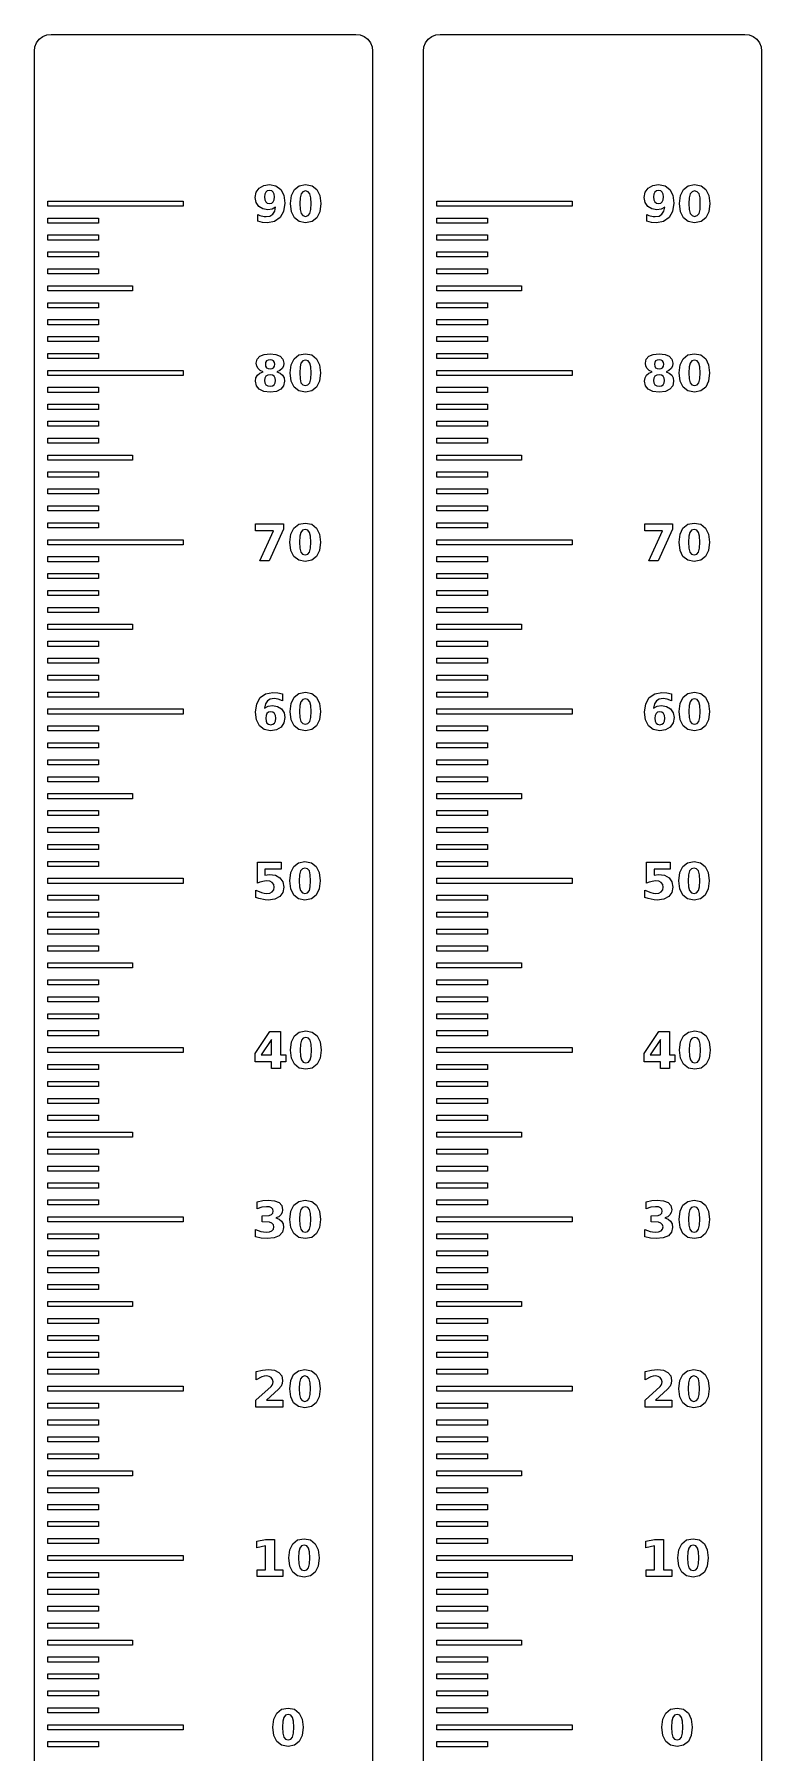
# Model space of a CAD drawing. Header units: millimetres. Extents: x 0 to 43, y 0 to 200.
# Drawn here: x 0 to 43, y 98.5 to 200 of the extents above; entities that cross this region are included whole.
import ezdxf

# ---------------------------------------------------------------- set-up
doc = ezdxf.new("R2010")
doc.units = ezdxf.units.MM
doc.layers.add('CUT', color=1, linetype='Continuous')
doc.layers.add('SCORE', color=3, linetype='Continuous')

msp = doc.modelspace()

# ---------------------------------------------------------------- linework, layer by layer
at = {"layer": 'CUT'}
for points in [[(0, 1), (0, 199), (0.0341, 199.2588), (0.134, 199.5), (0.2929, 199.7071), (0.5, 199.866), (0.7412, 199.9659), (1, 200), (19, 200), (19.2588, 199.9659), (19.5, 199.866), (19.7071, 199.7071), (19.866, 199.5), (19.9659, 199.2588), (20, 199), (20, 1)], [(23, 1), (23, 199), (23.0341, 199.2588), (23.134, 199.5), (23.2929, 199.7071), (23.5, 199.866), (23.7412, 199.9659), (24, 200), (42, 200), (42.2588, 199.9659), (42.5, 199.866), (42.7071, 199.7071), (42.866, 199.5), (42.9659, 199.2588), (43, 199), (43, 1)]]:
    msp.add_lwpolyline(points, dxfattribs=at)
at = {"layer": 'SCORE'}
for points in [[(13.5871, 189.2426), (13.7079, 189.2348), (13.9322, 189.2697), (14.1007, 189.3745), (14.2124, 189.5484), (14.2662, 189.7898), (14.0538, 189.6801), (13.8091, 189.6435), (13.506, 189.6924), (13.2677, 189.839), (13.1134, 190.0654), (13.062, 190.3537), (13.1193, 190.6718), (13.2912, 190.9195), (13.5594, 191.0787), (13.9057, 191.1318), (14.2853, 191.0596), (14.568, 190.843), (14.7438, 190.495), (14.8024, 190.0274), (14.7339, 189.5432), (14.5282, 189.1752), (14.2035, 188.9429), (13.7768, 188.8654), (13.4824, 188.8884), (13.2073, 188.9563), (13.2073, 189.3609), (13.3389, 189.3055)], [(16.0385, 188.8654), (15.6558, 188.9392), (15.372, 189.1607), (15.1962, 189.518), (15.1376, 189.9993), (15.1962, 190.4819), (15.372, 190.8393), (15.6558, 191.0608), (16.0385, 191.1346), (16.4202, 191.0608), (16.7037, 190.8393), (16.8795, 190.4819), (16.938, 189.9993), (16.8795, 189.518), (16.7037, 189.1607), (16.4202, 188.9392)], [(36.5871, 189.2426), (36.7079, 189.2348), (36.9322, 189.2697), (37.1007, 189.3745), (37.2124, 189.5484), (37.2662, 189.7898), (37.0538, 189.6801), (36.8091, 189.6435), (36.506, 189.6924), (36.2677, 189.839), (36.1134, 190.0654), (36.062, 190.3537), (36.1193, 190.6718), (36.2912, 190.9195), (36.5594, 191.0787), (36.9057, 191.1318), (37.2853, 191.0596), (37.568, 190.843), (37.7438, 190.495), (37.8024, 190.0274), (37.7339, 189.5432), (37.5282, 189.1752), (37.2035, 188.9429), (36.7768, 188.8654), (36.4824, 188.8884), (36.2073, 188.9563), (36.2073, 189.3609), (36.3389, 189.3055)], [(39.0385, 188.8654), (38.6558, 188.9392), (38.372, 189.1607), (38.1962, 189.518), (38.1376, 189.9993), (38.1962, 190.4819), (38.372, 190.8393), (38.6558, 191.0608), (39.0385, 191.1346), (39.4202, 191.0608), (39.7037, 190.8393), (39.8795, 190.4819), (39.938, 189.9993), (39.8795, 189.518), (39.7037, 189.1607), (39.4202, 188.9392)], [(0.8, 189.85), (0.8, 190.15), (8.8, 190.15), (8.8, 189.85)], [(14.1255, 190.1052), (14.1814, 190.2254), (14.2001, 190.3935), (14.1814, 190.5604), (14.1255, 190.6804), (14.0326, 190.7532), (13.9029, 190.7774), (13.7732, 190.7532), (13.6802, 190.6804), (13.6243, 190.5604), (13.6057, 190.3935), (13.6243, 190.2254), (13.6802, 190.1052), (13.7732, 190.0335), (13.9029, 190.0096), (14.0326, 190.0335)], [(16.1941, 190.7073), (16.0385, 190.7493), (15.883, 190.7073), (15.7793, 190.5815), (15.7209, 190.3534), (15.7015, 190.004), (15.7209, 189.6503), (15.7793, 189.419), (15.883, 189.2917), (16.0385, 189.2493), (16.1932, 189.2917), (16.2963, 189.419), (16.3547, 189.6503), (16.3741, 190.004), (16.3549, 190.3534), (16.2973, 190.5815)], [(23.8, 189.85), (23.8, 190.15), (31.8, 190.15), (31.8, 189.85)], [(37.1255, 190.1052), (37.1814, 190.2254), (37.2001, 190.3935), (37.1814, 190.5604), (37.1255, 190.6804), (37.0326, 190.7532), (36.9029, 190.7774), (36.7732, 190.7532), (36.6802, 190.6804), (36.6243, 190.5604), (36.6057, 190.3935), (36.6243, 190.2254), (36.6802, 190.1052), (36.7732, 190.0335), (36.9029, 190.0096), (37.0326, 190.0335)], [(39.1941, 190.7073), (39.0385, 190.7493), (38.883, 190.7073), (38.7793, 190.5815), (38.7209, 190.3534), (38.7015, 190.004), (38.7209, 189.6503), (38.7793, 189.419), (38.883, 189.2917), (39.0385, 189.2493), (39.1932, 189.2917), (39.2963, 189.419), (39.3547, 189.6503), (39.3741, 190.004), (39.3549, 190.3534), (39.2973, 190.5815)], [(0.8, 188.85), (0.8, 189.15), (3.8, 189.15), (3.8, 188.85)], [(23.8, 188.85), (23.8, 189.15), (26.8, 189.15), (26.8, 188.85)], [(0.8, 187.85), (0.8, 188.15), (3.8, 188.15), (3.8, 187.85)], [(23.8, 187.85), (23.8, 188.15), (26.8, 188.15), (26.8, 187.85)], [(0.8, 186.85), (0.8, 187.15), (3.8, 187.15), (3.8, 186.85)], [(23.8, 186.85), (23.8, 187.15), (26.8, 187.15), (26.8, 186.85)], [(0.8, 185.85), (0.8, 186.15), (3.8, 186.15), (3.8, 185.85)], [(23.8, 185.85), (23.8, 186.15), (26.8, 186.15), (26.8, 185.85)], [(0.8, 184.85), (0.8, 185.15), (5.8, 185.15), (5.8, 184.85)], [(23.8, 184.85), (23.8, 185.15), (28.8, 185.15), (28.8, 184.85)], [(0.8, 183.85), (0.8, 184.15), (3.8, 184.15), (3.8, 183.85)], [(23.8, 183.85), (23.8, 184.15), (26.8, 184.15), (26.8, 183.85)], [(0.8, 182.85), (0.8, 183.15), (3.8, 183.15), (3.8, 182.85)], [(23.8, 182.85), (23.8, 183.15), (26.8, 183.15), (26.8, 182.85)], [(0.8, 181.85), (0.8, 182.15), (3.8, 182.15), (3.8, 181.85)], [(23.8, 181.85), (23.8, 182.15), (26.8, 182.15), (26.8, 181.85)], [(0.8, 181.15), (3.8, 181.15), (3.8, 180.85), (0.8, 180.85)], [(13.3305, 180.9893), (13.5855, 181.0983), (13.9371, 181.1346), (14.2864, 181.0985), (14.5404, 180.9902), (14.6954, 180.8125), (14.7471, 180.5679), (14.7217, 180.3971), (14.6454, 180.2571), (14.5193, 180.1488), (14.3445, 180.0724), (14.5398, 179.9918), (14.6805, 179.8727), (14.7656, 179.7163), (14.794, 179.5235), (14.74, 179.2379), (14.5779, 179.0318), (14.3096, 178.907), (13.9371, 178.8654), (13.5632, 178.907), (13.2935, 179.0318), (13.1304, 179.2379), (13.076, 179.5235), (13.1044, 179.7163), (13.1895, 179.8727), (13.3302, 179.9918), (13.5255, 180.0724), (13.3508, 180.1488), (13.2251, 180.2571), (13.1495, 180.3971), (13.1243, 180.5679), (13.1759, 180.8115)], [(13.9371, 180.2398), (14.0538, 180.2573), (14.1405, 180.3101), (14.1947, 180.3954), (14.2127, 180.5107), (14.1947, 180.6258), (14.1405, 180.7104), (14.0538, 180.7628), (13.9371, 180.7802), (13.818, 180.7627), (13.7299, 180.7099), (13.6754, 180.625), (13.6573, 180.5107), (13.6754, 180.3954), (13.7299, 180.3101), (13.818, 180.2573)], [(15.1821, 179.518), (15.1235, 179.9993), (15.1821, 180.4819), (15.3579, 180.8393), (15.6417, 181.0608), (16.0245, 181.1346), (16.4061, 181.0608), (16.6896, 180.8393), (16.8654, 180.4819), (16.924, 179.9993), (16.8654, 179.518), (16.6896, 179.1607), (16.4061, 178.9392), (16.0245, 178.8654), (15.6417, 178.9392), (15.3579, 179.1607)], [(15.7652, 180.5815), (15.7069, 180.3534), (15.6874, 180.004), (15.7069, 179.6503), (15.7652, 179.419), (15.8689, 179.2917), (16.0245, 179.2493), (16.1791, 179.2917), (16.2823, 179.419), (16.3406, 179.6503), (16.3601, 180.004), (16.3409, 180.3534), (16.2832, 180.5815), (16.1801, 180.7073), (16.0245, 180.7493), (15.8689, 180.7073)], [(23.8, 181.15), (26.8, 181.15), (26.8, 180.85), (23.8, 180.85)], [(36.3305, 180.9893), (36.5855, 181.0983), (36.9371, 181.1346), (37.2864, 181.0985), (37.5404, 180.9902), (37.6954, 180.8125), (37.7471, 180.5679), (37.7217, 180.3971), (37.6454, 180.2571), (37.5193, 180.1488), (37.3445, 180.0724), (37.5398, 179.9918), (37.6805, 179.8727), (37.7656, 179.7163), (37.794, 179.5235), (37.74, 179.2379), (37.5779, 179.0318), (37.3096, 178.907), (36.9371, 178.8654), (36.5632, 178.907), (36.2935, 179.0318), (36.1304, 179.2379), (36.076, 179.5235), (36.1044, 179.7163), (36.1895, 179.8727), (36.3302, 179.9918), (36.5255, 180.0724), (36.3508, 180.1488), (36.2251, 180.2571), (36.1495, 180.3971), (36.1243, 180.5679), (36.1759, 180.8115)], [(36.9371, 180.2398), (37.0538, 180.2573), (37.1405, 180.3101), (37.1947, 180.3954), (37.2127, 180.5107), (37.1947, 180.6258), (37.1405, 180.7104), (37.0538, 180.7628), (36.9371, 180.7802), (36.818, 180.7627), (36.7299, 180.7099), (36.6754, 180.625), (36.6573, 180.5107), (36.6754, 180.3954), (36.7299, 180.3101), (36.818, 180.2573)], [(38.1821, 179.518), (38.1235, 179.9993), (38.1821, 180.4819), (38.3579, 180.8393), (38.6417, 181.0608), (39.0245, 181.1346), (39.4061, 181.0608), (39.6896, 180.8393), (39.8654, 180.4819), (39.924, 179.9993), (39.8654, 179.518), (39.6896, 179.1607), (39.4061, 178.9392), (39.0245, 178.8654), (38.6417, 178.9392), (38.3579, 179.1607)], [(38.7652, 180.5815), (38.7069, 180.3534), (38.6874, 180.004), (38.7069, 179.6503), (38.7652, 179.419), (38.8689, 179.2917), (39.0245, 179.2493), (39.1791, 179.2917), (39.2823, 179.419), (39.3406, 179.6503), (39.3601, 180.004), (39.3409, 180.3534), (39.2832, 180.5815), (39.1801, 180.7073), (39.0245, 180.7493), (38.8689, 180.7073)], [(8.8, 180.15), (8.8, 179.85), (0.8, 179.85), (0.8, 180.15)], [(13.6302, 179.4102), (13.6938, 179.3055), (13.7973, 179.2416), (13.9371, 179.2202), (14.0757, 179.2416), (14.1776, 179.3055), (14.2402, 179.4102), (14.261, 179.5526), (14.2402, 179.696), (14.1776, 179.801), (14.0757, 179.8654), (13.9371, 179.8868), (13.7973, 179.8651), (13.6938, 179.8001), (13.6302, 179.6951), (13.609, 179.5526)], [(31.8, 180.15), (31.8, 179.85), (23.8, 179.85), (23.8, 180.15)], [(36.6302, 179.4102), (36.6938, 179.3055), (36.7973, 179.2416), (36.9371, 179.2202), (37.0757, 179.2416), (37.1776, 179.3055), (37.2402, 179.4102), (37.261, 179.5526), (37.2402, 179.696), (37.1776, 179.801), (37.0757, 179.8654), (36.9371, 179.8868), (36.7973, 179.8651), (36.6938, 179.8001), (36.6302, 179.6951), (36.609, 179.5526)], [(3.8, 179.15), (3.8, 178.85), (0.8, 178.85), (0.8, 179.15)], [(26.8, 179.15), (26.8, 178.85), (23.8, 178.85), (23.8, 179.15)], [(3.8, 178.15), (3.8, 177.85), (0.8, 177.85), (0.8, 178.15)], [(26.8, 178.15), (26.8, 177.85), (23.8, 177.85), (23.8, 178.15)], [(3.8, 177.15), (3.8, 176.85), (0.8, 176.85), (0.8, 177.15)], [(26.8, 177.15), (26.8, 176.85), (23.8, 176.85), (23.8, 177.15)], [(3.8, 176.15), (3.8, 175.85), (0.8, 175.85), (0.8, 176.15)], [(26.8, 176.15), (26.8, 175.85), (23.8, 175.85), (23.8, 176.15)], [(5.8, 175.15), (5.8, 174.85), (0.8, 174.85), (0.8, 175.15)], [(28.8, 175.15), (28.8, 174.85), (23.8, 174.85), (23.8, 175.15)], [(3.8, 174.15), (3.8, 173.85), (0.8, 173.85), (0.8, 174.15)], [(26.8, 174.15), (26.8, 173.85), (23.8, 173.85), (23.8, 174.15)], [(3.8, 173.15), (3.8, 172.85), (0.8, 172.85), (0.8, 173.15)], [(26.8, 173.15), (26.8, 172.85), (23.8, 172.85), (23.8, 173.15)], [(3.8, 172.15), (3.8, 171.85), (0.8, 171.85), (0.8, 172.15)], [(26.8, 172.15), (26.8, 171.85), (23.8, 171.85), (23.8, 172.15)], [(3.8, 170.85), (0.8, 170.85), (0.8, 171.15), (3.8, 171.15)], [(13.0847, 170.6804), (13.0847, 171.0952), (14.7328, 171.0952), (14.7328, 170.7774), (13.8802, 168.908), (13.3308, 168.908), (14.138, 170.6804)], [(15.1734, 169.518), (15.1148, 169.9993), (15.1734, 170.4819), (15.3492, 170.8393), (15.633, 171.0608), (16.0158, 171.1346), (16.3975, 171.0608), (16.6809, 170.8393), (16.8567, 170.4819), (16.9153, 169.9993), (16.8567, 169.518), (16.6809, 169.1607), (16.3975, 168.9392), (16.0158, 168.8654), (15.633, 168.9392), (15.3492, 169.1607)], [(15.7566, 170.5815), (15.6982, 170.3534), (15.6788, 170.004), (15.6982, 169.6503), (15.7566, 169.419), (15.8603, 169.2917), (16.0158, 169.2493), (16.1705, 169.2917), (16.2736, 169.419), (16.332, 169.6503), (16.3514, 170.004), (16.3322, 170.3534), (16.2745, 170.5815), (16.1714, 170.7073), (16.0158, 170.7493), (15.8603, 170.7073)], [(26.8, 170.85), (23.8, 170.85), (23.8, 171.15), (26.8, 171.15)], [(36.0847, 170.6804), (36.0847, 171.0952), (37.7328, 171.0952), (37.7328, 170.7774), (36.8802, 168.908), (36.3308, 168.908), (37.138, 170.6804)], [(38.1734, 169.518), (38.1148, 169.9993), (38.1734, 170.4819), (38.3492, 170.8393), (38.633, 171.0608), (39.0158, 171.1346), (39.3975, 171.0608), (39.6809, 170.8393), (39.8567, 170.4819), (39.9153, 169.9993), (39.8567, 169.518), (39.6809, 169.1607), (39.3975, 168.9392), (39.0158, 168.8654), (38.633, 168.9392), (38.3492, 169.1607)], [(38.7566, 170.5815), (38.6982, 170.3534), (38.6788, 170.004), (38.6982, 169.6503), (38.7566, 169.419), (38.8603, 169.2917), (39.0158, 169.2493), (39.1705, 169.2917), (39.2736, 169.419), (39.332, 169.6503), (39.3514, 170.004), (39.3322, 170.3534), (39.2745, 170.5815), (39.1714, 170.7073), (39.0158, 170.7493), (38.8603, 170.7073)], [(0.8, 169.85), (0.8, 170.15), (8.8, 170.15), (8.8, 169.85)], [(23.8, 169.85), (23.8, 170.15), (31.8, 170.15), (31.8, 169.85)], [(0.8, 168.85), (0.8, 169.15), (3.8, 169.15), (3.8, 168.85)], [(23.8, 168.85), (23.8, 169.15), (26.8, 169.15), (26.8, 168.85)], [(0.8, 167.85), (0.8, 168.15), (3.8, 168.15), (3.8, 167.85)], [(23.8, 167.85), (23.8, 168.15), (26.8, 168.15), (26.8, 167.85)], [(0.8, 166.85), (0.8, 167.15), (3.8, 167.15), (3.8, 166.85)], [(23.8, 166.85), (23.8, 167.15), (26.8, 167.15), (26.8, 166.85)], [(0.8, 165.85), (0.8, 166.15), (3.8, 166.15), (3.8, 165.85)], [(23.8, 165.85), (23.8, 166.15), (26.8, 166.15), (26.8, 165.85)], [(0.8, 164.85), (0.8, 165.15), (5.8, 165.15), (5.8, 164.85)], [(23.8, 164.85), (23.8, 165.15), (28.8, 165.15), (28.8, 164.85)], [(0.8, 163.85), (0.8, 164.15), (3.8, 164.15), (3.8, 163.85)], [(23.8, 163.85), (23.8, 164.15), (26.8, 164.15), (26.8, 163.85)], [(0.8, 162.85), (0.8, 163.15), (3.8, 163.15), (3.8, 162.85)], [(23.8, 162.85), (23.8, 163.15), (26.8, 163.15), (26.8, 162.85)], [(0.8, 161.85), (0.8, 162.15), (3.8, 162.15), (3.8, 161.85)], [(23.8, 161.85), (23.8, 162.15), (26.8, 162.15), (26.8, 161.85)], [(0.8, 161.15), (3.8, 161.15), (3.8, 160.85), (0.8, 160.85)], [(13.8241, 160.3148), (14.0707, 160.3509), (14.3735, 160.3018), (14.6116, 160.1545), (14.766, 159.928), (14.8174, 159.6407), (14.7599, 159.3241), (14.5873, 159.0773), (14.3183, 158.9184), (13.9709, 158.8654), (13.5928, 158.9373), (13.3109, 159.1532), (13.1358, 159.5016), (13.0774, 159.9702), (13.1457, 160.4541), (13.3507, 160.822), (13.6746, 161.0543), (14.0998, 161.1318), (14.3927, 161.1084), (14.674, 161.038), (14.674, 160.6335), (14.4115, 160.731), (14.1715, 160.7624), (13.9475, 160.7274), (13.7791, 160.6223), (13.6678, 160.4487), (13.6151, 160.2074)], [(15.3565, 160.8393), (15.6403, 161.0608), (16.023, 161.1346), (16.4047, 161.0608), (16.6882, 160.8393), (16.864, 160.4819), (16.9226, 159.9993), (16.864, 159.518), (16.6882, 159.1607), (16.4047, 158.9392), (16.023, 158.8654), (15.6403, 158.9392), (15.3565, 159.1607), (15.1807, 159.518), (15.1221, 159.9993), (15.1807, 160.4819)], [(15.7055, 159.6503), (15.7638, 159.419), (15.8675, 159.2917), (16.023, 159.2493), (16.1777, 159.2917), (16.2809, 159.419), (16.3392, 159.6503), (16.3587, 160.004), (16.3395, 160.3534), (16.2818, 160.5815), (16.1787, 160.7073), (16.023, 160.7493), (15.8675, 160.7073), (15.7638, 160.5815), (15.7055, 160.3534), (15.686, 160.004)], [(23.8, 161.15), (26.8, 161.15), (26.8, 160.85), (23.8, 160.85)], [(36.8241, 160.3148), (37.0707, 160.3509), (37.3735, 160.3018), (37.6116, 160.1545), (37.766, 159.928), (37.8174, 159.6407), (37.7599, 159.3241), (37.5873, 159.0773), (37.3183, 158.9184), (36.9709, 158.8654), (36.5928, 158.9373), (36.3109, 159.1532), (36.1358, 159.5016), (36.0774, 159.9702), (36.1457, 160.4541), (36.3507, 160.822), (36.6746, 161.0543), (37.0998, 161.1318), (37.3927, 161.1084), (37.674, 161.038), (37.674, 160.6335), (37.4115, 160.731), (37.1715, 160.7624), (36.9475, 160.7274), (36.7791, 160.6223), (36.6678, 160.4487), (36.6151, 160.2074)], [(38.3565, 160.8393), (38.6403, 161.0608), (39.023, 161.1346), (39.4047, 161.0608), (39.6882, 160.8393), (39.864, 160.4819), (39.9226, 159.9993), (39.864, 159.518), (39.6882, 159.1607), (39.4047, 158.9392), (39.023, 158.8654), (38.6403, 158.9392), (38.3565, 159.1607), (38.1807, 159.518), (38.1221, 159.9993), (38.1807, 160.4819)], [(38.7055, 159.6503), (38.7638, 159.419), (38.8675, 159.2917), (39.023, 159.2493), (39.1777, 159.2917), (39.2809, 159.419), (39.3392, 159.6503), (39.3587, 160.004), (39.3395, 160.3534), (39.2818, 160.5815), (39.1787, 160.7073), (39.023, 160.7493), (38.8675, 160.7073), (38.7638, 160.5815), (38.7055, 160.3534), (38.686, 160.004)], [(8.8, 160.15), (8.8, 159.85), (0.8, 159.85), (0.8, 160.15)], [(13.977, 159.2202), (14.1073, 159.2441), (14.2001, 159.3159), (14.2556, 159.4359), (14.2741, 159.6037), (14.2556, 159.7717), (14.2001, 159.8915), (14.1073, 159.9636), (13.977, 159.9876), (13.8473, 159.9636), (13.7548, 159.8915), (13.6992, 159.7717), (13.6807, 159.6037), (13.6992, 159.4359), (13.7548, 159.3159), (13.8473, 159.2441)], [(31.8, 160.15), (31.8, 159.85), (23.8, 159.85), (23.8, 160.15)], [(36.977, 159.2202), (37.1073, 159.2441), (37.2001, 159.3159), (37.2556, 159.4359), (37.2741, 159.6037), (37.2556, 159.7717), (37.2001, 159.8915), (37.1073, 159.9636), (36.977, 159.9876), (36.8473, 159.9636), (36.7548, 159.8915), (36.6992, 159.7717), (36.6807, 159.6037), (36.6992, 159.4359), (36.7548, 159.3159), (36.8473, 159.2441)], [(3.8, 159.15), (3.8, 158.85), (0.8, 158.85), (0.8, 159.15)], [(26.8, 159.15), (26.8, 158.85), (23.8, 158.85), (23.8, 159.15)], [(3.8, 158.15), (3.8, 157.85), (0.8, 157.85), (0.8, 158.15)], [(26.8, 158.15), (26.8, 157.85), (23.8, 157.85), (23.8, 158.15)], [(3.8, 157.15), (3.8, 156.85), (0.8, 156.85), (0.8, 157.15)], [(26.8, 157.15), (26.8, 156.85), (23.8, 156.85), (23.8, 157.15)], [(3.8, 156.15), (3.8, 155.85), (0.8, 155.85), (0.8, 156.15)], [(26.8, 156.15), (26.8, 155.85), (23.8, 155.85), (23.8, 156.15)], [(5.8, 155.15), (5.8, 154.85), (0.8, 154.85), (0.8, 155.15)], [(28.8, 155.15), (28.8, 154.85), (23.8, 154.85), (23.8, 155.15)], [(3.8, 154.15), (3.8, 153.85), (0.8, 153.85), (0.8, 154.15)], [(26.8, 154.15), (26.8, 153.85), (23.8, 153.85), (23.8, 154.15)], [(3.8, 153.15), (3.8, 152.85), (0.8, 152.85), (0.8, 153.15)], [(26.8, 153.15), (26.8, 152.85), (23.8, 152.85), (23.8, 153.15)], [(3.8, 152.15), (3.8, 151.85), (0.8, 151.85), (0.8, 152.15)], [(26.8, 152.15), (26.8, 151.85), (23.8, 151.85), (23.8, 152.15)], [(3.8, 150.85), (0.8, 150.85), (0.8, 151.15), (3.8, 151.15)], [(14.6858, 149.3054), (14.5041, 149.066), (14.2146, 148.9155), (13.8309, 148.8654), (13.6458, 148.8744), (13.2807, 148.9468), (13.1002, 149.0107), (13.1002, 149.4546), (13.4391, 149.3004), (13.5949, 149.2621), (13.7419, 149.2493), (13.9249, 149.2744), (14.0644, 149.3496), (14.153, 149.4677), (14.1825, 149.6215), (14.153, 149.7761), (14.0644, 149.8938), (13.9249, 149.9687), (13.7419, 149.9937), (13.616, 149.9857), (13.3396, 149.9218), (13.1864, 149.8648), (13.1864, 151.0952), (14.5884, 151.0952), (14.5884, 150.6804), (13.6364, 150.6804), (13.6364, 150.342), (13.9013, 150.379), (14.2568, 150.3289), (14.5237, 150.1788), (14.6907, 149.9394), (14.7464, 149.6215)], [(15.6176, 151.0608), (16.0003, 151.1346), (16.382, 151.0608), (16.6655, 150.8393), (16.8413, 150.4819), (16.8998, 149.9993), (16.8413, 149.518), (16.6655, 149.1607), (16.382, 148.9392), (16.0003, 148.8654), (15.6176, 148.9392), (15.3338, 149.1607), (15.158, 149.518), (15.0994, 149.9993), (15.158, 150.4819), (15.3338, 150.8393)], [(15.7411, 149.419), (15.8448, 149.2917), (16.0003, 149.2493), (16.155, 149.2917), (16.2581, 149.419), (16.3165, 149.6503), (16.3359, 150.004), (16.3167, 150.3534), (16.2591, 150.5815), (16.1559, 150.7073), (16.0003, 150.7493), (15.8448, 150.7073), (15.7411, 150.5815), (15.6827, 150.3534), (15.6633, 150.004), (15.6827, 149.6503)], [(26.8, 150.85), (23.8, 150.85), (23.8, 151.15), (26.8, 151.15)], [(37.6858, 149.3054), (37.5041, 149.066), (37.2146, 148.9155), (36.8309, 148.8654), (36.6458, 148.8744), (36.2807, 148.9468), (36.1002, 149.0107), (36.1002, 149.4546), (36.4391, 149.3004), (36.5949, 149.2621), (36.7419, 149.2493), (36.9249, 149.2744), (37.0644, 149.3496), (37.153, 149.4677), (37.1825, 149.6215), (37.153, 149.7761), (37.0644, 149.8938), (36.9249, 149.9687), (36.7419, 149.9937), (36.616, 149.9857), (36.3396, 149.9218), (36.1864, 149.8648), (36.1864, 151.0952), (37.5884, 151.0952), (37.5884, 150.6804), (36.6364, 150.6804), (36.6364, 150.342), (36.9012, 150.379), (37.2568, 150.3289), (37.5237, 150.1788), (37.6907, 149.9394), (37.7464, 149.6215)], [(38.6176, 151.0608), (39.0003, 151.1346), (39.382, 151.0608), (39.6655, 150.8393), (39.8413, 150.4819), (39.8998, 149.9993), (39.8413, 149.518), (39.6655, 149.1607), (39.382, 148.9392), (39.0003, 148.8654), (38.6176, 148.9392), (38.3338, 149.1607), (38.158, 149.518), (38.0994, 149.9993), (38.158, 150.4819), (38.3338, 150.8393)], [(38.7411, 149.419), (38.8448, 149.2917), (39.0003, 149.2493), (39.155, 149.2917), (39.2581, 149.419), (39.3165, 149.6503), (39.3359, 150.004), (39.3167, 150.3534), (39.2591, 150.5815), (39.1559, 150.7073), (39.0003, 150.7493), (38.8448, 150.7073), (38.7411, 150.5815), (38.6827, 150.3534), (38.6633, 150.004), (38.6827, 149.6503)], [(0.8, 149.85), (0.8, 150.15), (8.8, 150.15), (8.8, 149.85)], [(23.8, 149.85), (23.8, 150.15), (31.8, 150.15), (31.8, 149.85)], [(0.8, 148.85), (0.8, 149.15), (3.8, 149.15), (3.8, 148.85)], [(23.8, 148.85), (23.8, 149.15), (26.8, 149.15), (26.8, 148.85)], [(0.8, 147.85), (0.8, 148.15), (3.8, 148.15), (3.8, 147.85)], [(23.8, 147.85), (23.8, 148.15), (26.8, 148.15), (26.8, 147.85)], [(0.8, 146.85), (0.8, 147.15), (3.8, 147.15), (3.8, 146.85)], [(23.8, 146.85), (23.8, 147.15), (26.8, 147.15), (26.8, 146.85)], [(0.8, 145.85), (0.8, 146.15), (3.8, 146.15), (3.8, 145.85)], [(0.8, 144.85), (0.8, 145.15), (5.8, 145.15), (5.8, 144.85)], [(23.8, 145.85), (23.8, 146.15), (26.8, 146.15), (26.8, 145.85)], [(23.8, 144.85), (23.8, 145.15), (28.8, 145.15), (28.8, 144.85)], [(0.8, 143.85), (0.8, 144.15), (3.8, 144.15), (3.8, 143.85)], [(23.8, 143.85), (23.8, 144.15), (26.8, 144.15), (26.8, 143.85)], [(0.8, 142.85), (0.8, 143.15), (3.8, 143.15), (3.8, 142.85)], [(23.8, 142.85), (23.8, 143.15), (26.8, 143.15), (26.8, 142.85)], [(0.8, 141.85), (0.8, 142.15), (3.8, 142.15), (3.8, 141.85)], [(23.8, 141.85), (23.8, 142.15), (26.8, 142.15), (26.8, 141.85)], [(0.8, 141.15), (3.8, 141.15), (3.8, 140.85), (0.8, 140.85)], [(14.5547, 139.7152), (14.8664, 139.7152), (14.8664, 139.3065), (14.5547, 139.3065), (14.5547, 138.908), (14.0213, 138.908), (14.0213, 139.3065), (13.0519, 139.3065), (13.0519, 139.7898), (13.9275, 141.0952), (14.5547, 141.0952)], [(16.7138, 140.8393), (16.8895, 140.4819), (16.9481, 139.9993), (16.8895, 139.518), (16.7138, 139.1607), (16.4303, 138.9392), (16.0486, 138.8654), (15.6659, 138.9392), (15.382, 139.1607), (15.2063, 139.518), (15.1477, 139.9993), (15.2063, 140.4819), (15.382, 140.8393), (15.6659, 141.0608), (16.0486, 141.1346), (16.4303, 141.0608)], [(23.8, 141.15), (26.8, 141.15), (26.8, 140.85), (23.8, 140.85)], [(37.5547, 139.7152), (37.8664, 139.7152), (37.8664, 139.3065), (37.5547, 139.3065), (37.5547, 138.908), (37.0213, 138.908), (37.0213, 139.3065), (36.0519, 139.3065), (36.0519, 139.7898), (36.9275, 141.0952), (37.5547, 141.0952)], [(39.7137, 140.8393), (39.8895, 140.4819), (39.9481, 139.9993), (39.8895, 139.518), (39.7137, 139.1607), (39.4303, 138.9392), (39.0486, 138.8654), (38.6659, 138.9392), (38.382, 139.1607), (38.2062, 139.518), (38.1477, 139.9993), (38.2062, 140.4819), (38.382, 140.8393), (38.6659, 141.0608), (39.0486, 141.1346), (39.4303, 141.0608)], [(8.8, 140.15), (8.8, 139.85), (0.8, 139.85), (0.8, 140.15)], [(14.0213, 140.6307), (13.4034, 139.7152), (14.0213, 139.7152)], [(16.2033, 139.2917), (16.3064, 139.419), (16.3648, 139.6503), (16.3842, 140.004), (16.365, 140.3534), (16.3073, 140.5815), (16.2042, 140.7073), (16.0486, 140.7493), (15.8931, 140.7073), (15.7894, 140.5815), (15.731, 140.3534), (15.7116, 140.004), (15.731, 139.6503), (15.7894, 139.419), (15.8931, 139.2917), (16.0486, 139.2493)], [(31.8, 140.15), (31.8, 139.85), (23.8, 139.85), (23.8, 140.15)], [(37.0213, 140.6307), (36.4034, 139.7152), (37.0213, 139.7152)], [(39.2033, 139.2917), (39.3064, 139.419), (39.3648, 139.6503), (39.3842, 140.004), (39.365, 140.3534), (39.3073, 140.5815), (39.2042, 140.7073), (39.0486, 140.7493), (38.8931, 140.7073), (38.7894, 140.5815), (38.731, 140.3534), (38.7116, 140.004), (38.731, 139.6503), (38.7894, 139.419), (38.8931, 139.2917), (39.0486, 139.2493)], [(3.8, 139.15), (3.8, 138.85), (0.8, 138.85), (0.8, 139.15)], [(26.8, 139.15), (26.8, 138.85), (23.8, 138.85), (23.8, 139.15)], [(3.8, 138.15), (3.8, 137.85), (0.8, 137.85), (0.8, 138.15)], [(26.8, 138.15), (26.8, 137.85), (23.8, 137.85), (23.8, 138.15)], [(3.8, 137.15), (3.8, 136.85), (0.8, 136.85), (0.8, 137.15)], [(26.8, 137.15), (26.8, 136.85), (23.8, 136.85), (23.8, 137.15)], [(3.8, 136.15), (3.8, 135.85), (0.8, 135.85), (0.8, 136.15)], [(26.8, 136.15), (26.8, 135.85), (23.8, 135.85), (23.8, 136.15)], [(5.8, 135.15), (5.8, 134.85), (0.8, 134.85), (0.8, 135.15)], [(28.8, 135.15), (28.8, 134.85), (23.8, 134.85), (23.8, 135.15)], [(3.8, 134.15), (3.8, 133.85), (0.8, 133.85), (0.8, 134.15)], [(26.8, 134.15), (26.8, 133.85), (23.8, 133.85), (23.8, 134.15)], [(3.8, 133.15), (3.8, 132.85), (0.8, 132.85), (0.8, 133.15)], [(26.8, 133.15), (26.8, 132.85), (23.8, 132.85), (23.8, 133.15)], [(3.8, 132.15), (3.8, 131.85), (0.8, 131.85), (0.8, 132.15)], [(26.8, 132.15), (26.8, 131.85), (23.8, 131.85), (23.8, 132.15)], [(3.8, 130.85), (0.8, 130.85), (0.8, 131.15), (3.8, 131.15)], [(13.7058, 129.2493), (13.9037, 129.2686), (14.0494, 129.3266), (14.139, 129.4213), (14.1689, 129.5498), (14.1383, 129.6811), (14.0466, 129.7762), (13.895, 129.8338), (13.4597, 129.853), (13.4597, 130.2163), (13.8824, 130.233), (14.0133, 130.2829), (14.0913, 130.3669), (14.1173, 130.4859), (14.092, 130.5973), (14.0161, 130.6804), (13.8943, 130.7321), (13.7306, 130.7493), (13.4555, 130.7184), (13.1784, 130.6279), (13.1784, 131.0409), (13.5094, 131.1112), (13.8319, 131.1346), (14.2043, 131.0996), (14.4694, 130.9945), (14.6283, 130.8194), (14.6813, 130.5735), (14.6559, 130.3991), (14.58, 130.2595), (14.455, 130.1553), (14.2814, 130.0874), (14.4761, 130.0091), (14.6175, 129.8887), (14.704, 129.7282), (14.7328, 129.5291), (14.6705, 129.2429), (14.4834, 129.0346), (14.1775, 128.9077), (13.7573, 128.8654), (13.4194, 128.8926), (13.0847, 128.9741), (13.0847, 129.4091), (13.3987, 129.2896), (13.5536, 129.2594)], [(16.8567, 130.4819), (16.9153, 129.9993), (16.8567, 129.518), (16.6809, 129.1607), (16.3975, 128.9392), (16.0158, 128.8654), (15.633, 128.9392), (15.3492, 129.1607), (15.1734, 129.518), (15.1148, 129.9993), (15.1734, 130.4819), (15.3492, 130.8393), (15.633, 131.0608), (16.0158, 131.1346), (16.3975, 131.0608), (16.6809, 130.8393)], [(26.8, 130.85), (23.8, 130.85), (23.8, 131.15), (26.8, 131.15)], [(36.7058, 129.2493), (36.9037, 129.2686), (37.0494, 129.3266), (37.139, 129.4213), (37.1689, 129.5498), (37.1383, 129.6811), (37.0466, 129.7762), (36.895, 129.8338), (36.4597, 129.853), (36.4597, 130.2163), (36.8824, 130.233), (37.0133, 130.2829), (37.0913, 130.3669), (37.1173, 130.4859), (37.092, 130.5973), (37.0161, 130.6804), (36.8943, 130.7321), (36.7306, 130.7493), (36.4555, 130.7184), (36.1784, 130.6279), (36.1784, 131.0409), (36.5094, 131.1112), (36.8319, 131.1346), (37.2043, 131.0996), (37.4694, 130.9945), (37.6283, 130.8194), (37.6812, 130.5735), (37.6559, 130.3991), (37.58, 130.2595), (37.455, 130.1553), (37.2814, 130.0874), (37.4761, 130.0091), (37.6175, 129.8887), (37.704, 129.7282), (37.7328, 129.5291), (37.6705, 129.2429), (37.4834, 129.0346), (37.1775, 128.9077), (36.7573, 128.8654), (36.4194, 128.8926), (36.0847, 128.9741), (36.0847, 129.4091), (36.3987, 129.2896), (36.5536, 129.2594)], [(39.8567, 130.4819), (39.9153, 129.9993), (39.8567, 129.518), (39.6809, 129.1607), (39.3975, 128.9392), (39.0158, 128.8654), (38.633, 128.9392), (38.3492, 129.1607), (38.1734, 129.518), (38.1148, 129.9993), (38.1734, 130.4819), (38.3492, 130.8393), (38.633, 131.0608), (39.0158, 131.1346), (39.3975, 131.0608), (39.6809, 130.8393)], [(0.8, 129.85), (0.8, 130.15), (8.8, 130.15), (8.8, 129.85)], [(16.2736, 129.419), (16.332, 129.6503), (16.3514, 130.004), (16.3322, 130.3534), (16.2745, 130.5815), (16.1714, 130.7073), (16.0158, 130.7493), (15.8603, 130.7073), (15.7566, 130.5815), (15.6982, 130.3534), (15.6788, 130.004), (15.6982, 129.6503), (15.7566, 129.419), (15.8603, 129.2917), (16.0158, 129.2493), (16.1705, 129.2917)], [(23.8, 129.85), (23.8, 130.15), (31.8, 130.15), (31.8, 129.85)], [(39.2736, 129.419), (39.332, 129.6503), (39.3514, 130.004), (39.3322, 130.3534), (39.2745, 130.5815), (39.1714, 130.7073), (39.0158, 130.7493), (38.8603, 130.7073), (38.7566, 130.5815), (38.6982, 130.3534), (38.6788, 130.004), (38.6982, 129.6503), (38.7566, 129.419), (38.8603, 129.2917), (39.0158, 129.2493), (39.1705, 129.2917)], [(0.8, 128.85), (0.8, 129.15), (3.8, 129.15), (3.8, 128.85)], [(23.8, 128.85), (23.8, 129.15), (26.8, 129.15), (26.8, 128.85)], [(0.8, 127.85), (0.8, 128.15), (3.8, 128.15), (3.8, 127.85)], [(23.8, 127.85), (23.8, 128.15), (26.8, 128.15), (26.8, 127.85)], [(0.8, 126.85), (0.8, 127.15), (3.8, 127.15), (3.8, 126.85)], [(23.8, 126.85), (23.8, 127.15), (26.8, 127.15), (26.8, 126.85)], [(0.8, 125.85), (0.8, 126.15), (3.8, 126.15), (3.8, 125.85)], [(23.8, 125.85), (23.8, 126.15), (26.8, 126.15), (26.8, 125.85)], [(0.8, 124.85), (0.8, 125.15), (5.8, 125.15), (5.8, 124.85)], [(23.8, 124.85), (23.8, 125.15), (28.8, 125.15), (28.8, 124.85)], [(0.8, 123.85), (0.8, 124.15), (3.8, 124.15), (3.8, 123.85)], [(23.8, 123.85), (23.8, 124.15), (26.8, 124.15), (26.8, 123.85)], [(0.8, 122.85), (0.8, 123.15), (3.8, 123.15), (3.8, 122.85)], [(23.8, 122.85), (23.8, 123.15), (26.8, 123.15), (26.8, 122.85)], [(0.8, 121.85), (0.8, 122.15), (3.8, 122.15), (3.8, 121.85)], [(23.8, 121.85), (23.8, 122.15), (26.8, 122.15), (26.8, 121.85)], [(0.8, 121.15), (3.8, 121.15), (3.8, 120.85), (0.8, 120.85)], [(13.1091, 121.0057), (13.4855, 121.1013), (13.8502, 121.1346), (14.1991, 121.0914), (14.4605, 120.9616), (14.6236, 120.7549), (14.678, 120.4798), (14.6549, 120.3071), (14.5856, 120.1465), (14.4424, 119.9659), (13.7302, 119.3224), (14.6925, 119.3224), (14.6925, 118.908), (13.103, 118.908), (13.103, 119.3224), (13.9945, 120.1229), (14.0597, 120.2163), (14.098, 120.3104), (14.1108, 120.408), (14.085, 120.5468), (14.0077, 120.6555), (13.8874, 120.7259), (13.733, 120.7493), (13.5949, 120.7352), (13.4442, 120.693), (13.1091, 120.5252)], [(16.8384, 119.518), (16.6627, 119.1607), (16.3792, 118.9392), (15.9975, 118.8654), (15.6148, 118.9392), (15.3309, 119.1607), (15.1552, 119.518), (15.0966, 119.9993), (15.1552, 120.4819), (15.3309, 120.8393), (15.6148, 121.0608), (15.9975, 121.1346), (16.3792, 121.0608), (16.6627, 120.8393), (16.8384, 120.4819), (16.897, 119.9993)], [(23.8, 121.15), (26.8, 121.15), (26.8, 120.85), (23.8, 120.85)], [(36.1091, 121.0057), (36.4855, 121.1013), (36.8502, 121.1346), (37.1991, 121.0914), (37.4605, 120.9616), (37.6236, 120.7549), (37.678, 120.4798), (37.6549, 120.3071), (37.5856, 120.1465), (37.4424, 119.9659), (36.7302, 119.3224), (37.6925, 119.3224), (37.6925, 118.908), (36.103, 118.908), (36.103, 119.3224), (36.9945, 120.1229), (37.0597, 120.2163), (37.098, 120.3104), (37.1108, 120.408), (37.085, 120.5468), (37.0077, 120.6555), (36.8874, 120.7259), (36.733, 120.7493), (36.5949, 120.7352), (36.4442, 120.693), (36.1091, 120.5252)], [(39.8384, 119.518), (39.6627, 119.1607), (39.3792, 118.9392), (38.9975, 118.8654), (38.6148, 118.9392), (38.3309, 119.1607), (38.1552, 119.518), (38.0966, 119.9993), (38.1552, 120.4819), (38.3309, 120.8393), (38.6148, 121.0608), (38.9975, 121.1346), (39.3792, 121.0608), (39.6627, 120.8393), (39.8384, 120.4819), (39.897, 119.9993)], [(8.8, 120.15), (8.8, 119.85), (0.8, 119.85), (0.8, 120.15)], [(16.3331, 120.004), (16.3139, 120.3534), (16.2563, 120.5815), (16.1531, 120.7073), (15.9975, 120.7493), (15.842, 120.7073), (15.7383, 120.5815), (15.6799, 120.3534), (15.6605, 120.004), (15.6799, 119.6503), (15.7383, 119.419), (15.842, 119.2917), (15.9975, 119.2493), (16.1522, 119.2917), (16.2553, 119.419), (16.3137, 119.6503)], [(31.8, 120.15), (31.8, 119.85), (23.8, 119.85), (23.8, 120.15)], [(39.3331, 120.004), (39.3139, 120.3534), (39.2563, 120.5815), (39.1531, 120.7073), (38.9975, 120.7493), (38.842, 120.7073), (38.7383, 120.5815), (38.6799, 120.3534), (38.6605, 120.004), (38.6799, 119.6503), (38.7383, 119.419), (38.842, 119.2917), (38.9975, 119.2493), (39.1522, 119.2917), (39.2553, 119.419), (39.3137, 119.6503)], [(3.8, 119.15), (3.8, 118.85), (0.8, 118.85), (0.8, 119.15)], [(26.8, 119.15), (26.8, 118.85), (23.8, 118.85), (23.8, 119.15)], [(3.8, 118.15), (3.8, 117.85), (0.8, 117.85), (0.8, 118.15)], [(26.8, 118.15), (26.8, 117.85), (23.8, 117.85), (23.8, 118.15)], [(3.8, 117.15), (3.8, 116.85), (0.8, 116.85), (0.8, 117.15)], [(26.8, 117.15), (26.8, 116.85), (23.8, 116.85), (23.8, 117.15)], [(3.8, 116.15), (3.8, 115.85), (0.8, 115.85), (0.8, 116.15)], [(26.8, 116.15), (26.8, 115.85), (23.8, 115.85), (23.8, 116.15)], [(5.8, 115.15), (5.8, 114.85), (0.8, 114.85), (0.8, 115.15)], [(28.8, 115.15), (28.8, 114.85), (23.8, 114.85), (23.8, 115.15)], [(3.8, 114.15), (3.8, 113.85), (0.8, 113.85), (0.8, 114.15)], [(26.8, 114.15), (26.8, 113.85), (23.8, 113.85), (23.8, 114.15)], [(3.8, 113.15), (3.8, 112.85), (0.8, 112.85), (0.8, 113.15)], [(26.8, 113.15), (26.8, 112.85), (23.8, 112.85), (23.8, 113.15)], [(3.8, 112.15), (3.8, 111.85), (0.8, 111.85), (0.8, 112.15)], [(26.8, 112.15), (26.8, 111.85), (23.8, 111.85), (23.8, 112.15)], [(3.8, 110.85), (0.8, 110.85), (0.8, 111.15), (3.8, 111.15)], [(14.198, 109.2976), (14.6962, 109.2976), (14.6962, 108.908), (13.1667, 108.908), (13.1667, 109.2976), (13.665, 109.2976), (13.665, 110.7113), (13.1536, 110.6059), (13.1536, 110.9898), (13.6617, 111.0952), (14.198, 111.0952)], [(16.3286, 108.9392), (15.9469, 108.8654), (15.5641, 108.9392), (15.2803, 109.1607), (15.1045, 109.518), (15.0459, 109.9993), (15.1045, 110.4819), (15.2803, 110.8393), (15.5641, 111.0608), (15.9469, 111.1346), (16.3286, 111.0608), (16.612, 110.8393), (16.7878, 110.4819), (16.8464, 109.9993), (16.7878, 109.518), (16.612, 109.1607)], [(16.2056, 110.5815), (16.1025, 110.7073), (15.9469, 110.7493), (15.7914, 110.7073), (15.6877, 110.5815), (15.6293, 110.3534), (15.6098, 110.004), (15.6293, 109.6503), (15.6877, 109.419), (15.7914, 109.2917), (15.9469, 109.2493), (16.1016, 109.2917), (16.2047, 109.419), (16.263, 109.6503), (16.2825, 110.004), (16.2633, 110.3534)], [(26.8, 110.85), (23.8, 110.85), (23.8, 111.15), (26.8, 111.15)], [(37.198, 109.2976), (37.6962, 109.2976), (37.6962, 108.908), (36.1667, 108.908), (36.1667, 109.2976), (36.665, 109.2976), (36.665, 110.7113), (36.1536, 110.6059), (36.1536, 110.9898), (36.6617, 111.0952), (37.198, 111.0952)], [(39.3286, 108.9392), (38.9469, 108.8654), (38.5641, 108.9392), (38.2803, 109.1607), (38.1045, 109.518), (38.0459, 109.9993), (38.1045, 110.4819), (38.2803, 110.8393), (38.5641, 111.0608), (38.9469, 111.1346), (39.3286, 111.0608), (39.612, 110.8393), (39.7878, 110.4819), (39.8464, 109.9993), (39.7878, 109.518), (39.612, 109.1607)], [(39.2056, 110.5815), (39.1025, 110.7073), (38.9469, 110.7493), (38.7914, 110.7073), (38.6877, 110.5815), (38.6293, 110.3534), (38.6098, 110.004), (38.6293, 109.6503), (38.6877, 109.419), (38.7914, 109.2917), (38.9469, 109.2493), (39.1016, 109.2917), (39.2047, 109.419), (39.263, 109.6503), (39.2825, 110.004), (39.2633, 110.3534)], [(0.8, 109.85), (0.8, 110.15), (8.8, 110.15), (8.8, 109.85)], [(23.8, 109.85), (23.8, 110.15), (31.8, 110.15), (31.8, 109.85)], [(0.8, 108.85), (0.8, 109.15), (3.8, 109.15), (3.8, 108.85)], [(23.8, 108.85), (23.8, 109.15), (26.8, 109.15), (26.8, 108.85)], [(0.8, 107.85), (0.8, 108.15), (3.8, 108.15), (3.8, 107.85)], [(23.8, 107.85), (23.8, 108.15), (26.8, 108.15), (26.8, 107.85)], [(0.8, 106.85), (0.8, 107.15), (3.8, 107.15), (3.8, 106.85)], [(23.8, 106.85), (23.8, 107.15), (26.8, 107.15), (26.8, 106.85)], [(0.8, 105.85), (0.8, 106.15), (3.8, 106.15), (3.8, 105.85)], [(23.8, 105.85), (23.8, 106.15), (26.8, 106.15), (26.8, 105.85)], [(0.8, 104.85), (0.8, 105.15), (5.8, 105.15), (5.8, 104.85)], [(23.8, 104.85), (23.8, 105.15), (28.8, 105.15), (28.8, 104.85)], [(0.8, 103.85), (0.8, 104.15), (3.8, 104.15), (3.8, 103.85)], [(23.8, 103.85), (23.8, 104.15), (26.8, 104.15), (26.8, 103.85)], [(0.8, 102.85), (0.8, 103.15), (3.8, 103.15), (3.8, 102.85)], [(23.8, 102.85), (23.8, 103.15), (26.8, 103.15), (26.8, 102.85)], [(0.8, 101.85), (0.8, 102.15), (3.8, 102.15), (3.8, 101.85)], [(23.8, 101.85), (23.8, 102.15), (26.8, 102.15), (26.8, 101.85)], [(0.8, 101.15), (3.8, 101.15), (3.8, 100.85), (0.8, 100.85)], [(14.618, 98.9392), (14.3341, 99.1607), (14.1584, 99.518), (14.0998, 99.9993), (14.1584, 100.4819), (14.3341, 100.8393), (14.618, 101.0608), (15.0007, 101.1346), (15.3824, 101.0608), (15.6659, 100.8393), (15.8416, 100.4819), (15.9002, 99.9993), (15.8416, 99.518), (15.6659, 99.1607), (15.3824, 98.9392), (15.0007, 98.8654)], [(15.0007, 100.7493), (14.8452, 100.7073), (14.7415, 100.5815), (14.6831, 100.3534), (14.6637, 100.004), (14.6831, 99.6503), (14.7415, 99.419), (14.8452, 99.2917), (15.0007, 99.2493), (15.1554, 99.2917), (15.2585, 99.419), (15.3169, 99.6503), (15.3363, 100.004), (15.3171, 100.3534), (15.2595, 100.5815), (15.1563, 100.7073)], [(23.8, 101.15), (26.8, 101.15), (26.8, 100.85), (23.8, 100.85)], [(37.618, 98.9392), (37.3341, 99.1607), (37.1584, 99.518), (37.0998, 99.9993), (37.1584, 100.4819), (37.3341, 100.8393), (37.618, 101.0608), (38.0007, 101.1346), (38.3824, 101.0608), (38.6659, 100.8393), (38.8416, 100.4819), (38.9002, 99.9993), (38.8416, 99.518), (38.6659, 99.1607), (38.3824, 98.9392), (38.0007, 98.8654)], [(38.0007, 100.7493), (37.8452, 100.7073), (37.7415, 100.5815), (37.6831, 100.3534), (37.6637, 100.004), (37.6831, 99.6503), (37.7415, 99.419), (37.8452, 99.2917), (38.0007, 99.2493), (38.1554, 99.2917), (38.2585, 99.419), (38.3169, 99.6503), (38.3363, 100.004), (38.3171, 100.3534), (38.2595, 100.5815), (38.1563, 100.7073)], [(8.8, 100.15), (8.8, 99.85), (0.8, 99.85), (0.8, 100.15)], [(31.8, 100.15), (31.8, 99.85), (23.8, 99.85), (23.8, 100.15)], [(3.8, 99.15), (3.8, 98.85), (0.8, 98.85), (0.8, 99.15)], [(26.8, 99.15), (26.8, 98.85), (23.8, 98.85), (23.8, 99.15)]]:
    msp.add_lwpolyline(points, close=True, dxfattribs=at)

doc.saveas('drawing.dxf')
